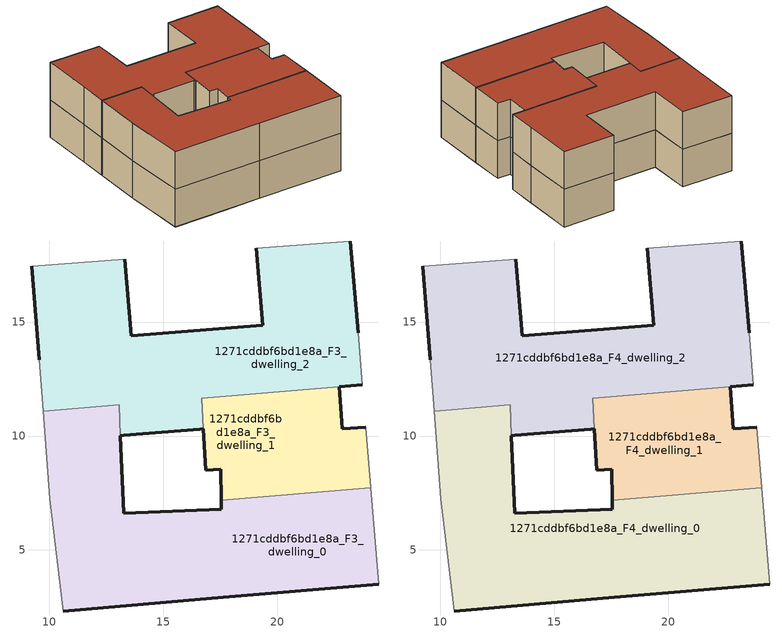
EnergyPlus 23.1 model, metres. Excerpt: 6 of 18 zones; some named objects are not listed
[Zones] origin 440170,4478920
1271cddbf6bd1e8a_F3_dwelling_0
 floor to 1271cddbf6bd1e8a_F2_dwelling_0 (EU_floor_Construction): 24.45,3.49 24.11,7.72 18.76,7.28 14.78,2.67 17.64,2.92 z9
 floor to 1271cddbf6bd1e8a_F2_dwelling_2 (EU_floor_Construction): 18.49,6.97 18.76,7.28 17.55,7.18 17.55,6.93 17.7,6.94 17.7,6.64 18.02,6.65 18.28,6.96 z9
 floor to 1271cddbf6bd1e8a_F2_dwelling_1 (EU_floor_Construction): 14.78,2.67 18.49,6.97 18.28,6.96 18.02,6.65 17.7,6.64 17.7,6.94 17.55,6.93 17.55,6.78 13.26,6.62 13.12,9.96 10.11,6.47 10.61,2.32 z9
 floor to 1271cddbf6bd1e8a_F2_dwelling_3 (EU_floor_Construction): 10.11,6.47 13.12,9.96 13.12,9.99 13.11,10.01 13.06,11.36 9.73,11.09 10.02,7.24 z9
 wall outside (EU_wall_Construction): 24.45,3.49 17.64,2.92 10.61,2.32 / 13.12,10.01 13.26,6.62 17.55,6.78 17.55,7.18 z9:12
 wall adiabatic (EU_wall_Construction): 24.11,7.72 24.45,3.49 / 10.61,2.32 10.02,7.24 9.73,11.09 z9:12
 wall to 1271cddbf6bd1e8a_F3_dwelling_2 (EU_wall_Construction): 9.73,11.09 13.06,11.36 13.12,10.01 z9:12
 wall to 1271cddbf6bd1e8a_F3_dwelling_1 (EU_wall_Construction): 17.55,7.18 24.11,7.72 z9:12
1271cddbf6bd1e8a_F3_dwelling_1
 floor to 1271cddbf6bd1e8a_F2_dwelling_0 (EU_floor_Construction): 24.11,7.72 23.89,10.39 22.85,10.31 22.74,11.89 18.76,7.28 z9
 floor to 1271cddbf6bd1e8a_F2_dwelling_2 (EU_floor_Construction): 18.76,7.28 22.74,11.89 22.73,12.16 16.68,11.66 16.86,8.5 17.52,8.55 17.55,7.18 z9
 wall outside (EU_wall_Construction): 17.55,7.18 17.52,8.55 16.86,8.5 16.76,10.32 / 22.72,12.16 22.85,10.31 23.89,10.39 z9:12
 wall adiabatic (EU_wall_Construction): 23.89,10.39 24.11,7.72 z9:12
 wall to 1271cddbf6bd1e8a_F3_dwelling_2 (EU_wall_Construction): 16.76,10.32 16.68,11.66 / 16.69,11.67 22.72,12.16 z9:12; 16.69,11.66,11.96 16.68,11.66,9 16.69,11.66,9
1271cddbf6bd1e8a_F3_dwelling_2
 floor to 1271cddbf6bd1e8a_F2_dwelling_2 (EU_floor_Construction): 23.73,12.24 23.55,14.53 23.21,18.56 19.08,18.25 19.35,14.86 17.21,14.69 13.17,10.02 13.19,10.02 13.27,10.03 16.61,10.31 16.76,10.32 16.69,11.67 z9
 floor to 1271cddbf6bd1e8a_F2_dwelling_3 (EU_floor_Construction): 13.17,10.02 17.21,14.69 13.59,14.41 13.31,17.76 9.23,17.46 9.56,13.34 9.73,11.09 13.06,11.36 13.12,10.01 z9
 wall outside (EU_wall_Construction): 9.56,13.34 9.23,17.46 / 13.31,17.76 13.59,14.41 19.35,14.86 19.08,18.25 / 23.21,18.56 23.55,14.53 / 16.76,10.32 16.61,10.31 13.27,10.03 13.12,10.01 / 23.73,12.24 22.73,12.16 z9:12; 13.11,10.01,12 13.12,10.01,9 13.11,10.01,9
 wall adiabatic (EU_wall_Construction): 9.73,11.1 9.56,13.34 / 9.23,17.46 13.31,17.76 / 19.08,18.25 23.21,18.56 / 23.55,14.53 23.73,12.24 z9:12; 9.73,11.1,12 9.73,11.09,9 9.73,11.1,9
1271cddbf6bd1e8a_F4_dwelling_0
 floor to 1271cddbf6bd1e8a_F3_dwelling_0 (EU_floor_Construction): 24.45,3.49 24.11,7.72 17.55,7.18 17.55,6.78 13.26,6.62 13.06,11.36 9.73,11.09 10.02,7.24 10.61,2.32 17.64,2.92 z12
 wall outside (EU_wall_Construction): 24.45,3.49 17.64,2.92 10.61,2.32 / 13.12,10.01 13.26,6.62 17.55,6.78 17.55,7.18 z12:15
 wall adiabatic (EU_wall_Construction): 24.11,7.72 24.45,3.49 / 10.61,2.32 10.02,7.24 9.73,11.09 z12:15
 wall to 1271cddbf6bd1e8a_F4_dwelling_2 (EU_wall_Construction): 9.73,11.09 13.06,11.36 13.12,10.01 z12:15
 wall to 1271cddbf6bd1e8a_F4_dwelling_1 (EU_wall_Construction): 17.55,7.18 24.11,7.72 z12:15
 roof outside (EU_roof_Construction): 24.11,7.72 24.45,3.49 17.64,2.92 10.61,2.32 10.02,7.24 9.73,11.09 13.06,11.36 13.12,10.01 13.26,6.62 17.55,6.78 17.55,7.18 z15
1271cddbf6bd1e8a_F4_dwelling_1
 floor to 1271cddbf6bd1e8a_F3_dwelling_1 (EU_floor_Construction): 24.11,7.72 23.89,10.39 22.85,10.31 22.73,12.16 16.68,11.66 16.86,8.5 17.52,8.55 17.55,7.18 z12
 wall outside (EU_wall_Construction): 17.55,7.18 17.52,8.55 16.86,8.5 16.76,10.32 / 22.72,12.16 22.85,10.31 23.89,10.39 z12:15
 wall adiabatic (EU_wall_Construction): 23.89,10.39 24.11,7.72 z12:15
 wall to 1271cddbf6bd1e8a_F4_dwelling_2 (EU_wall_Construction): 16.76,10.32 16.68,11.66 / 16.69,11.67 22.72,12.16 z12:15; 16.69,11.66,14.96 16.68,11.66,12 16.69,11.66,12
 roof outside (EU_roof_Construction): 22.73,12.16 22.85,10.31 23.89,10.39 24.11,7.72 17.55,7.18 17.52,8.55 16.86,8.5 16.68,11.66 z15
1271cddbf6bd1e8a_F4_dwelling_2
 floor to 1271cddbf6bd1e8a_F3_dwelling_2 (EU_floor_Construction): 23.73,12.24 23.55,14.53 23.21,18.56 19.08,18.25 19.35,14.86 13.59,14.41 13.31,17.76 9.23,17.46 9.56,13.34 9.73,11.1 9.73,11.09 13.06,11.36 13.12,10.01 13.27,10.03 16.61,10.31 16.76,10.32 16.68,11.66 16.69,11.67 22.72,12.16 22.73,12.16 z12
 wall outside (EU_wall_Construction): 9.56,13.34 9.23,17.46 / 13.31,17.76 13.59,14.41 19.35,14.86 19.08,18.25 / 23.21,18.56 23.55,14.53 / 16.76,10.32 16.61,10.31 13.27,10.03 13.12,10.01 / 23.73,12.24 22.73,12.16 z12:15; 13.11,10.01,15 13.12,10.01,12 13.11,10.01,12
 wall adiabatic (EU_wall_Construction): 9.73,11.1 9.56,13.34 / 9.23,17.46 13.31,17.76 / 19.08,18.25 23.21,18.56 / 23.55,14.53 23.73,12.24 z12:15; 9.73,11.1,15 9.73,11.09,12 9.73,11.1,12
 roof outside (EU_roof_Construction): 23.21,18.56 23.55,14.53 23.73,12.24 16.68,11.66 16.76,10.32 16.61,10.31 13.27,10.03 13.12,10.01 13.06,11.36 9.73,11.1 9.56,13.34 9.23,17.46 13.31,17.76 13.59,14.41 19.35,14.86 19.08,18.25 z15
[Building]
EU S2 Campaign: North Axis=0; Terrain=City; Solar Distribution=FullExterior
[Site:Location]
Madrid: Latitude=40.5; Longitude=-3.5; Time Zone=1; Elevation=609
[SizingPeriod:WeatherFileDays]
AnnualSizingPeriod: Begin Month=1; Begin Day of Month=1; End Month=12; End Day of Month=31; Day of Week for Start Day=Monday; Use Weather File Daylight Saving Period=No; Use Weather File Rain and Snow Indicators=No
[MATERIAL]
EU_InternalMass_Material: Roughness=MediumRough; Thickness=0.1; Conductivity=1; Density=1800; Specific Heat=900; Thermal Absorptance=0.9; Solar Absorptance=0.7; Visible Absorptance=0.7
[MATERIAL:NOMASS] Roughness=MediumRough; Thermal Absorptance=0.9; Solar Absorptance=0.7; Visible Absorptance=0.7
Name | Thermal Resistance
EU_wall_NoMass | 0.609216
EU_roof_NoMass | 0.513268
EU_floor_NoMass | 0.568163
[CONSTRUCTION]
EU_wall_Construction: EU_wall_NoMass
EU_roof_Construction: EU_roof_NoMass
EU_floor_Construction: EU_floor_NoMass
EU_InternalMass_Construction: EU_InternalMass_Material
[ZONE] Type=1; Multiplier=1; Ceiling Height=autocalculate; Floor Area=autocalculate; Part of Total Floor Area=Yes
Name | Volume
1271cddbf6bd1e8a_F3_dwelling_0 | 219.137
1271cddbf6bd1e8a_F4_dwelling_0 | 219.127
1271cddbf6bd1e8a_F3_dwelling_1 | 88.79
1271cddbf6bd1e8a_F4_dwelling_1 | 88.7919
1271cddbf6bd1e8a_F3_dwelling_2 | 223.967
1271cddbf6bd1e8a_F4_dwelling_2 | 223.947
[INTERNALMASS] Construction=EU_InternalMass_Construction
Name | Zone or ZoneList | Surface Area
1271cddbf6bd1e8a_F3_dwelling_0_EU_InternalMass | 1271cddbf6bd1e8a_F3_dwelling_0 | 73.0469
1271cddbf6bd1e8a_F3_dwelling_1_EU_InternalMass | 1271cddbf6bd1e8a_F3_dwelling_1 | 29.6035
1271cddbf6bd1e8a_F3_dwelling_2_EU_InternalMass | 1271cddbf6bd1e8a_F3_dwelling_2 | 74.6536
1271cddbf6bd1e8a_F4_dwelling_0_EU_InternalMass | 1271cddbf6bd1e8a_F4_dwelling_0 | 73.0469
1271cddbf6bd1e8a_F4_dwelling_1_EU_InternalMass | 1271cddbf6bd1e8a_F4_dwelling_1 | 29.6035
1271cddbf6bd1e8a_F4_dwelling_2_EU_InternalMass | 1271cddbf6bd1e8a_F4_dwelling_2 | 74.6536
[OTHEREQUIPMENT] Fuel Type=Electricity; Design Level Calculation Method=Watts/Area; Power per Zone Floor Area=1; Fraction Latent=0; Fraction Radiant=0; Fraction Lost=0; Carbon Dioxide Generation Rate=0; EndUse Subcategory=EU_Step8_InternalGains
Name | Zone or ZoneList or Space or SpaceList | Schedule
EU_Step8_InternalGain_1271cddbf6bd1e8a_F3_dwelling_0_f000 | 1271cddbf6bd1e8a_F3_dwelling_0 | EU_Step8_GainSchedule_1271cddbf6bd1e8a_F3_dwelling_0_f000
EU_Step8_InternalGain_1271cddbf6bd1e8a_F3_dwelling_1_f000 | 1271cddbf6bd1e8a_F3_dwelling_1 | EU_Step8_GainSchedule_1271cddbf6bd1e8a_F3_dwelling_1_f000
EU_Step8_InternalGain_1271cddbf6bd1e8a_F3_dwelling_2_f000 | 1271cddbf6bd1e8a_F3_dwelling_2 | EU_Step8_GainSchedule_1271cddbf6bd1e8a_F3_dwelling_2_f000
EU_Step8_InternalGain_1271cddbf6bd1e8a_F4_dwelling_0_f000 | 1271cddbf6bd1e8a_F4_dwelling_0 | EU_Step8_GainSchedule_1271cddbf6bd1e8a_F4_dwelling_0_f000
EU_Step8_InternalGain_1271cddbf6bd1e8a_F4_dwelling_1_f000 | 1271cddbf6bd1e8a_F4_dwelling_1 | EU_Step8_GainSchedule_1271cddbf6bd1e8a_F4_dwelling_1_f000
EU_Step8_InternalGain_1271cddbf6bd1e8a_F4_dwelling_2_f000 | 1271cddbf6bd1e8a_F4_dwelling_2 | EU_Step8_GainSchedule_1271cddbf6bd1e8a_F4_dwelling_2_f000
[ZONEVENTILATION:DESIGNFLOWRATE] Schedule=EU_AlwaysOn; Design Flow Rate Calculation Method=AirChanges/Hour; Air Changes per Hour=0.752966; Ventilation Type=Natural; Fan Pressure Rise=0; Fan Total Efficiency=1; Constant Term Coefficient=1; Temperature Term Coefficient=0; Velocity Term Coefficient=0; Velocity Squared Term Coefficient=0; Minimum Indoor Temperature=-100; Maximum Indoor Temperature=100; Delta Temperature=-100; Minimum Outdoor Temperature=-100; Maximum Outdoor Temperature=100; Maximum Wind Speed=40
Name | Zone or ZoneList or Space or SpaceList
EU_ConstantAir_1271cddbf6bd1e8a_F3_dwelling_0 | 1271cddbf6bd1e8a_F3_dwelling_0
EU_ConstantAir_1271cddbf6bd1e8a_F3_dwelling_1 | 1271cddbf6bd1e8a_F3_dwelling_1
EU_ConstantAir_1271cddbf6bd1e8a_F3_dwelling_2 | 1271cddbf6bd1e8a_F3_dwelling_2
EU_ConstantAir_1271cddbf6bd1e8a_F4_dwelling_0 | 1271cddbf6bd1e8a_F4_dwelling_0
EU_ConstantAir_1271cddbf6bd1e8a_F4_dwelling_1 | 1271cddbf6bd1e8a_F4_dwelling_1
EU_ConstantAir_1271cddbf6bd1e8a_F4_dwelling_2 | 1271cddbf6bd1e8a_F4_dwelling_2
[HVACTEMPLATE:ZONE:IDEALLOADSAIRSYSTEM] System Availability Schedule=EU_AlwaysOn; Maximum Heating Supply Air Temperature=50; Minimum Cooling Supply Air Temperature=13; Maximum Heating Supply Air Humidity Ratio=0.0156; Minimum Cooling Supply Air Humidity Ratio=0.0077; Heating Limit=NoLimit; Cooling Limit=NoLimit; Heating Availability Schedule=EU_AlwaysOn; Cooling Availability Schedule=EU_CoolingOff; Dehumidification Control Type=ConstantSensibleHeatRatio; Cooling Sensible Heat Ratio=0.7; Dehumidification Setpoint=60; Humidification Control Type=None; Humidification Setpoint=30; Outdoor Air Method=None; Outdoor Air Flow Rate per Person=0.00944; Outdoor Air Flow Rate per Zone Floor Area=0; Outdoor Air Flow Rate per Zone=0; Demand Controlled Ventilation Type=None; Outdoor Air Economizer Type=NoEconomizer; Heat Recovery Type=None; Sensible Heat Recovery Effectiveness=0.7; Latent Heat Recovery Effectiveness=0.65
Name | Template Thermostat
1271cddbf6bd1e8a_F3_dwelling_0 | EU_HeatOnly_1271cddbf6bd1e8a_F3_dwelling_0
1271cddbf6bd1e8a_F3_dwelling_1 | EU_HeatOnly_1271cddbf6bd1e8a_F3_dwelling_1
1271cddbf6bd1e8a_F3_dwelling_2 | EU_HeatOnly_1271cddbf6bd1e8a_F3_dwelling_2
1271cddbf6bd1e8a_F4_dwelling_0 | EU_HeatOnly_1271cddbf6bd1e8a_F4_dwelling_0
1271cddbf6bd1e8a_F4_dwelling_1 | EU_HeatOnly_1271cddbf6bd1e8a_F4_dwelling_1
1271cddbf6bd1e8a_F4_dwelling_2 | EU_HeatOnly_1271cddbf6bd1e8a_F4_dwelling_2
[SIZING:ZONE] Zone Cooling Design Supply Air Temperature Input Method=SupplyAirTemperature; Zone Cooling Design Supply Air Temperature=13; Zone Heating Design Supply Air Temperature Input Method=SupplyAirTemperature; Zone Heating Design Supply Air Temperature=50; Zone Cooling Design Supply Air Humidity Ratio=0.008; Zone Heating Design Supply Air Humidity Ratio=0.008; Cooling Design Air Flow Method=DesignDay; Cooling Design Air Flow Rate=0; Cooling Minimum Air Flow per Zone Floor Area=0.000762; Cooling Minimum Air Flow=0; Cooling Minimum Air Flow Fraction=0.2; Heating Design Air Flow Method=DesignDay; Heating Design Air Flow Rate=0; Heating Maximum Air Flow per Zone Floor Area=0.002032; Heating Maximum Air Flow=0.141576; Heating Maximum Air Flow Fraction=0.3; Account for Dedicated Outdoor Air System=No; Dedicated Outdoor Air System Control Strategy=NeutralSupplyAir; Dedicated Outdoor Air Low Setpoint Temperature for Design=autosize; Dedicated Outdoor Air High Setpoint Temperature for Design=autosize; Zone Load Sizing Method=Sensible Load Only No Latent Load; Zone Latent Cooling Design Supply Air Humidity Ratio Input Method=HumidityRatioDifference; Zone Cooling Design Supply Air Humidity Ratio Difference=0.005; Zone Latent Heating Design Supply Air Humidity Ratio Input Method=HumidityRatioDifference; Zone Humidification Design Supply Air Humidity Ratio Difference=0.005
1271cddbf6bd1e8a_F3_dwelling_0; 1271cddbf6bd1e8a_F3_dwelling_1; 1271cddbf6bd1e8a_F3_dwelling_2; 1271cddbf6bd1e8a_F4_dwelling_0; 1271cddbf6bd1e8a_F4_dwelling_1; 1271cddbf6bd1e8a_F4_dwelling_2
[SCHEDULE:CONSTANT]
Name | Hourly Value
EU_AlwaysOn | 1
EU_CoolingOff | 0
[SCHEDULE:FILE] Column Number=1; Rows to Skip at Top=0; Number of Hours of Data=8760; Column Separator=Comma; Interpolate to Timestep=No; Minutes per Item=60; Adjust Schedule for Daylight Savings=Yes
Name | File
EU_Step8_GainSchedule_1271cddbf6bd1e8a_F3_dwelling_0_f000 | ../../schedules/1271cddbf6bd1e8a/1271cddbf6bd1e8a_F3_dwelling_0_f000_gain.csv
EU_Step8_GainSchedule_1271cddbf6bd1e8a_F3_dwelling_1_f000 | ../../schedules/1271cddbf6bd1e8a/1271cddbf6bd1e8a_F3_dwelling_1_f000_gain.csv
EU_Step8_GainSchedule_1271cddbf6bd1e8a_F3_dwelling_2_f000 | ../../schedules/1271cddbf6bd1e8a/1271cddbf6bd1e8a_F3_dwelling_2_f000_gain.csv
EU_Step8_GainSchedule_1271cddbf6bd1e8a_F4_dwelling_0_f000 | ../../schedules/1271cddbf6bd1e8a/1271cddbf6bd1e8a_F4_dwelling_0_f000_gain.csv
EU_Step8_GainSchedule_1271cddbf6bd1e8a_F4_dwelling_1_f000 | ../../schedules/1271cddbf6bd1e8a/1271cddbf6bd1e8a_F4_dwelling_1_f000_gain.csv
EU_Step8_GainSchedule_1271cddbf6bd1e8a_F4_dwelling_2_f000 | ../../schedules/1271cddbf6bd1e8a/1271cddbf6bd1e8a_F4_dwelling_2_f000_gain.csv
